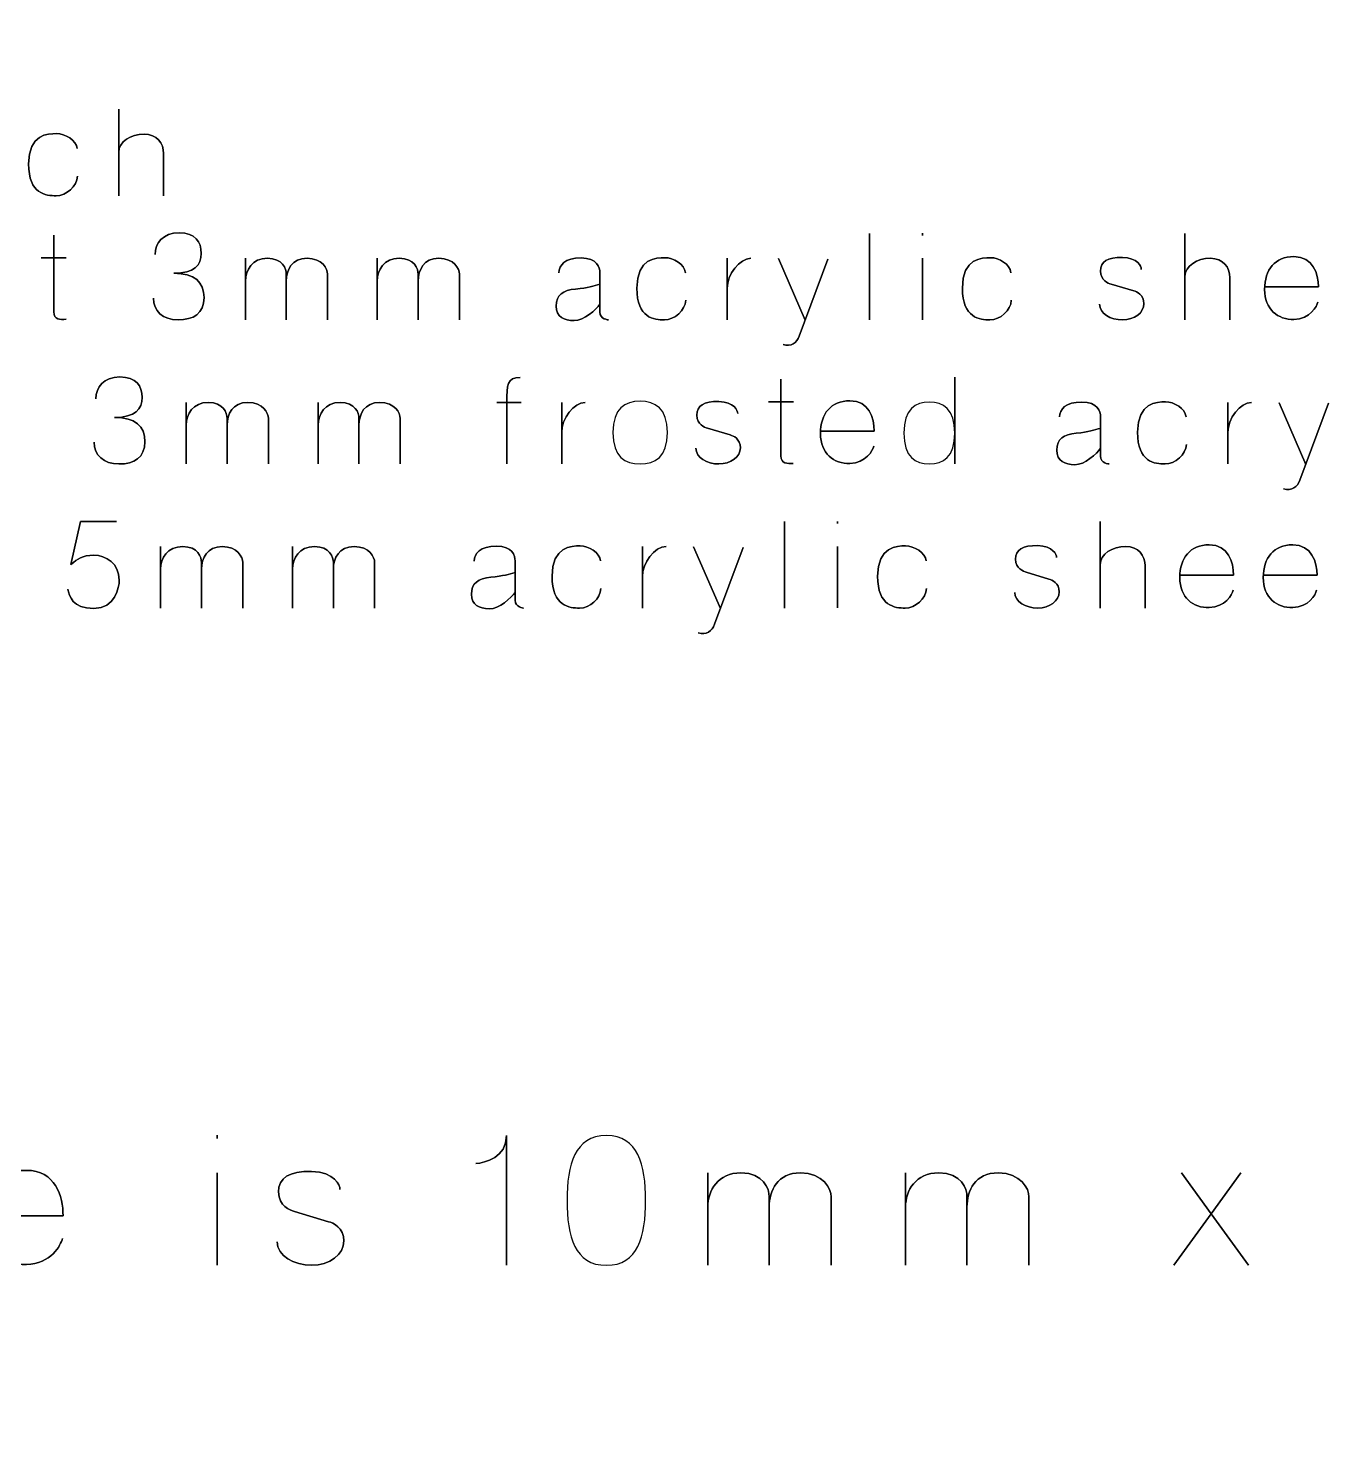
# Model space of a CAD drawing. Extents: x -439 to 785, y -667 to -15.
# Drawn here: x 695.12 to 741.27, y -522.86 to -472.86 of the extents above; entities that cross this region are included whole.
import ezdxf

# ---------------------------------------------------------------- set-up
doc = ezdxf.new("R2010")
doc.units = 0
doc.header["$MEASUREMENT"] = 0
doc.layers.add('LAYER_1', color=7, linetype='CONTINUOUS')

# ---------------------------------------------------------------- blocks, each defined once
blk = doc.blocks.new('BLOCK_2')
at = {"layer": 'LAYER_1', "color": 250}
blk.add_open_spline([(785, -570), (785, -578.284), (778.285, -585), (770.001, -585), (770.001, -585), (30.001, -585), (30.001, -585), (21.716, -585), (15.001, -578.284), (15.001, -570), (15.001, -570), (15.001, -30), (15.001, -30), (15.001, -21.716), (21.716, -15), (30.001, -15), (30.001, -15), (770.001, -15), (770.001, -15), (778.285, -15), (785, -21.716), (785, -30), (785, -30), (785, -570), (785, -570)], degree=3, knots=[0, 0, 0, 0, 1, 1, 1, 2, 2, 2, 3, 3, 3, 4, 4, 4, 5, 5, 5, 6, 6, 6, 7, 7, 7, 8, 8, 8, 8], dxfattribs=at)
blk = doc.blocks.new('BLOCK_5')
at = {"layer": 'LAYER_1', "color": 30}
for points, knots in [([(701.777, -511.995), (701.777, -511.995), (701.777, -511.881), (701.777, -511.881), (701.777, -511.881), (701.777, -511.995), (701.777, -511.995)], [0, 0, 0, 0, 1, 1, 1, 2, 2, 2, 2]), ([(711.975, -516.467), (711.975, -516.467), (711.975, -511.887), (711.975, -511.887), (711.975, -512.668), (711.22, -512.852), (710.895, -512.878), (711.22, -512.852), (711.975, -512.668), (711.975, -511.887), (711.975, -511.887), (711.975, -516.467), (711.975, -516.467)], [0, 0, 0, 0, 1, 1, 1, 2, 2, 2, 3, 3, 3, 4, 4, 4, 4]), ([(714.109, -514.18), (714.109, -512.922), (714.376, -511.893), (715.494, -511.893), (716.612, -511.893), (716.878, -512.922), (716.878, -514.18), (716.878, -515.444), (716.612, -516.467), (715.494, -516.467), (714.376, -516.467), (714.109, -515.444), (714.109, -514.18)], [0, 0, 0, 0, 1, 1, 1, 2, 2, 2, 3, 3, 3, 4, 4, 4, 4]), ([(714.109, -514.18), (714.109, -512.922), (714.376, -511.893), (715.494, -511.893), (716.612, -511.893), (716.878, -512.922), (716.878, -514.18), (716.878, -515.444), (716.612, -516.467), (715.494, -516.467), (714.376, -516.467), (714.109, -515.444), (714.109, -514.18)], [0, 0, 0, 0, 1, 1, 1, 2, 2, 2, 3, 3, 3, 4, 4, 4, 4]), ([(693.503, -514.726), (693.503, -514.726), (696.342, -514.726), (696.342, -514.726), (696.342, -514.021), (696.063, -513.119), (695.053, -513.119), (694.049, -513.119), (693.497, -513.805), (693.497, -514.853), (693.497, -515.908), (694.208, -516.467), (695.053, -516.441), (695.904, -516.416), (696.272, -515.755), (696.317, -515.52), (696.272, -515.755), (695.904, -516.416), (695.053, -516.441), (694.208, -516.467), (693.497, -515.908), (693.497, -514.853), (693.497, -513.805), (694.049, -513.119), (695.053, -513.119), (696.063, -513.119), (696.342, -514.021), (696.342, -514.726), (696.342, -514.726), (693.503, -514.726), (693.503, -514.726)], [0, 0, 0, 0, 1, 1, 1, 2, 2, 2, 3, 3, 3, 4, 4, 4, 5, 5, 5, 6, 6, 6, 7, 7, 7, 8, 8, 8, 9, 9, 9, 10, 10, 10, 10]), ([(701.777, -516.46), (701.777, -516.46), (701.777, -513.202), (701.777, -513.202), (701.777, -513.202), (701.777, -516.473), (701.777, -516.46)], [0, 0, 0, 0, 1, 1, 1, 2, 2, 2, 2]), ([(705.105, -513.157), (704.305, -513.138), (703.936, -513.392), (703.936, -513.881), (703.936, -514.377), (704.349, -514.529), (704.501, -514.574), (704.501, -514.574), (705.702, -514.929), (705.702, -514.929), (705.861, -514.968), (706.242, -515.139), (706.242, -515.609), (706.242, -516.079), (705.74, -516.467), (705.105, -516.467), (704.47, -516.467), (703.892, -516.13), (703.892, -515.635), (703.892, -516.13), (704.47, -516.467), (705.105, -516.467), (705.74, -516.467), (706.242, -516.079), (706.242, -515.609), (706.242, -515.139), (705.861, -514.968), (705.702, -514.929), (705.702, -514.929), (704.501, -514.574), (704.501, -514.574), (704.349, -514.529), (703.936, -514.377), (703.936, -513.881), (703.936, -513.392), (704.305, -513.138), (705.105, -513.157), (705.905, -513.189), (706.115, -513.634), (706.102, -513.793), (706.115, -513.634), (705.905, -513.189), (705.105, -513.157)], [0, 0, 0, 0, 1, 1, 1, 2, 2, 2, 3, 3, 3, 4, 4, 4, 5, 5, 5, 6, 6, 6, 7, 7, 7, 8, 8, 8, 9, 9, 9, 10, 10, 10, 11, 11, 11, 12, 12, 12, 13, 13, 13, 14, 14, 14, 14]), ([(721.234, -516.467), (721.234, -516.467), (721.234, -514.345), (721.234, -514.053), (721.234, -513.761), (721.044, -513.214), (720.237, -513.208), (719.43, -513.202), (719.068, -513.83), (719.068, -514.415), (719.068, -513.83), (719.43, -513.202), (720.237, -513.208), (721.044, -513.214), (721.234, -513.761), (721.234, -514.053), (721.234, -514.345), (721.234, -516.467), (721.234, -516.467)], [0, 0, 0, 0, 1, 1, 1, 2, 2, 2, 3, 3, 3, 4, 4, 4, 5, 5, 5, 6, 6, 6, 6]), ([(719.068, -516.467), (719.068, -516.467), (719.068, -513.208), (719.068, -513.208), (719.068, -513.208), (719.068, -516.467), (719.068, -516.467)], [0, 0, 0, 0, 1, 1, 1, 2, 2, 2, 2]), ([(723.419, -516.467), (723.419, -516.467), (723.419, -514.345), (723.419, -514.053), (723.419, -513.761), (723.14, -513.214), (722.333, -513.208), (721.526, -513.202), (721.234, -513.83), (721.234, -514.415), (721.234, -513.83), (721.526, -513.202), (722.333, -513.208), (723.14, -513.214), (723.419, -513.761), (723.419, -514.053), (723.419, -514.345), (723.419, -516.467), (723.419, -516.467)], [0, 0, 0, 0, 1, 1, 1, 2, 2, 2, 3, 3, 3, 4, 4, 4, 5, 5, 5, 6, 6, 6, 6]), ([(728.206, -516.467), (728.206, -516.467), (728.206, -514.345), (728.206, -514.053), (728.206, -513.761), (728.016, -513.214), (727.209, -513.208), (726.402, -513.202), (726.04, -513.83), (726.04, -514.415), (726.04, -513.83), (726.402, -513.202), (727.209, -513.208), (728.016, -513.214), (728.206, -513.761), (728.206, -514.053), (728.206, -514.345), (728.206, -516.467), (728.206, -516.467)], [0, 0, 0, 0, 1, 1, 1, 2, 2, 2, 3, 3, 3, 4, 4, 4, 5, 5, 5, 6, 6, 6, 6]), ([(726.04, -516.467), (726.04, -516.467), (726.04, -513.208), (726.04, -513.208), (726.04, -513.208), (726.04, -516.467), (726.04, -516.467)], [0, 0, 0, 0, 1, 1, 1, 2, 2, 2, 2]), ([(730.391, -516.467), (730.391, -516.467), (730.391, -514.345), (730.391, -514.053), (730.391, -513.761), (730.112, -513.214), (729.305, -513.208), (728.499, -513.202), (728.206, -513.83), (728.206, -514.415), (728.206, -513.83), (728.499, -513.202), (729.305, -513.208), (730.112, -513.214), (730.391, -513.761), (730.391, -514.053), (730.391, -514.345), (730.391, -516.467), (730.391, -516.467)], [0, 0, 0, 0, 1, 1, 1, 2, 2, 2, 3, 3, 3, 4, 4, 4, 5, 5, 5, 6, 6, 6, 6]), ([(735.501, -516.467), (735.501, -516.467), (736.81, -514.65), (736.81, -514.65), (736.81, -514.65), (735.768, -513.208), (735.768, -513.208), (735.768, -513.208), (736.81, -514.65), (736.81, -514.65), (736.81, -514.65), (737.858, -513.208), (737.858, -513.208), (737.858, -513.208), (736.81, -514.65), (736.81, -514.65), (736.81, -514.65), (738.125, -516.467), (738.125, -516.467), (738.125, -516.467), (736.81, -514.65), (736.81, -514.65), (736.81, -514.65), (735.501, -516.467), (735.501, -516.467)], [0, 0, 0, 0, 1, 1, 1, 2, 2, 2, 3, 3, 3, 4, 4, 4, 5, 5, 5, 6, 6, 6, 7, 7, 7, 8, 8, 8, 8])]:
    blk.add_open_spline(points, degree=3, knots=knots, dxfattribs=at)
blk = doc.blocks.new('BLOCK_6')
at = {"layer": 'LAYER_1', "color": 30}
for points, knots in [([(698.302, -478.766), (698.302, -478.766), (698.302, -475.715), (698.302, -475.715), (698.302, -475.715), (698.302, -478.766), (698.302, -478.766)], [0, 0, 0, 0, 1, 1, 1, 2, 2, 2, 2]), ([(696.849, -478.076), (696.837, -478.431), (696.456, -478.766), (696.096, -478.766), (695.741, -478.766), (695.127, -478.706), (695.127, -477.645), (695.127, -476.587), (695.813, -476.574), (696.113, -476.574), (696.414, -476.574), (696.811, -476.807), (696.837, -477.103), (696.811, -476.807), (696.414, -476.574), (696.113, -476.574), (695.813, -476.574), (695.127, -476.587), (695.127, -477.645), (695.127, -478.706), (695.741, -478.766), (696.096, -478.766), (696.456, -478.766), (696.837, -478.431), (696.849, -478.076)], [0, 0, 0, 0, 1, 1, 1, 2, 2, 2, 3, 3, 3, 4, 4, 4, 5, 5, 5, 6, 6, 6, 7, 7, 7, 8, 8, 8, 8]), ([(699.885, -478.766), (699.885, -478.766), (699.885, -477.666), (699.885, -477.281), (699.885, -476.896), (699.652, -476.604), (699.199, -476.595), (698.738, -476.587), (698.302, -476.866), (698.302, -477.234), (698.302, -476.866), (698.738, -476.587), (699.199, -476.595), (699.652, -476.604), (699.885, -476.896), (699.885, -477.281), (699.885, -477.666), (699.885, -478.766), (699.885, -478.766)], [0, 0, 0, 0, 1, 1, 1, 2, 2, 2, 3, 3, 3, 4, 4, 4, 5, 5, 5, 6, 6, 6, 6])]:
    blk.add_open_spline(points, degree=3, knots=knots, dxfattribs=at)
at = {"layer": 'LAYER_1', "color": 213}
for points, knots in [([(696.447, -483.119), (696.24, -483.132), (696.016, -483.14), (696.016, -482.857), (696.016, -482.569), (696.016, -480.149), (696.016, -480.149), (696.016, -480.149), (696.016, -482.569), (696.016, -482.857), (696.016, -483.14), (696.24, -483.132), (696.447, -483.119)], [0, 0, 0, 0, 1, 1, 1, 2, 2, 2, 3, 3, 3, 4, 4, 4, 4]), ([(699.526, -482.374), (699.526, -482.827), (699.856, -483.14), (700.398, -483.14), (700.939, -483.14), (701.311, -482.916), (701.311, -482.357), (701.311, -481.799), (700.981, -481.499), (700.245, -481.499), (700.977, -481.503), (701.214, -481.202), (701.214, -480.796), (701.214, -480.39), (701.007, -480.073), (700.431, -480.073), (699.86, -480.073), (699.585, -480.432), (699.585, -480.839), (699.585, -480.432), (699.86, -480.073), (700.431, -480.073), (701.007, -480.073), (701.214, -480.39), (701.214, -480.796), (701.214, -481.202), (700.977, -481.503), (700.245, -481.499), (700.981, -481.499), (701.311, -481.799), (701.311, -482.357), (701.311, -482.916), (700.939, -483.14), (700.398, -483.14), (699.856, -483.14), (699.526, -482.827), (699.526, -482.374)], [0, 0, 0, 0, 1, 1, 1, 2, 2, 2, 3, 3, 3, 4, 4, 4, 5, 5, 5, 6, 6, 6, 7, 7, 7, 8, 8, 8, 9, 9, 9, 10, 10, 10, 11, 11, 11, 12, 12, 12, 12]), ([(724.765, -483.14), (724.765, -483.14), (724.765, -480.09), (724.765, -480.09), (724.765, -480.09), (724.765, -483.14), (724.765, -483.14)], [0, 0, 0, 0, 1, 1, 1, 2, 2, 2, 2]), ([(726.635, -480.162), (726.635, -480.162), (726.635, -480.085), (726.635, -480.085), (726.635, -480.085), (726.635, -480.162), (726.635, -480.162)], [0, 0, 0, 0, 1, 1, 1, 2, 2, 2, 2]), ([(735.89, -483.14), (735.89, -483.14), (735.89, -480.09), (735.89, -480.09), (735.89, -480.09), (735.89, -483.14), (735.89, -483.14)], [0, 0, 0, 0, 1, 1, 1, 2, 2, 2, 2]), ([(733.688, -480.936), (733.155, -480.923), (732.91, -481.092), (732.91, -481.418), (732.91, -481.748), (733.185, -481.85), (733.286, -481.879), (733.286, -481.879), (734.086, -482.116), (734.086, -482.116), (734.191, -482.142), (734.445, -482.256), (734.445, -482.569), (734.445, -482.882), (734.111, -483.14), (733.688, -483.14), (733.265, -483.14), (732.88, -482.916), (732.88, -482.586), (732.88, -482.916), (733.265, -483.14), (733.688, -483.14), (734.111, -483.14), (734.445, -482.882), (734.445, -482.569), (734.445, -482.256), (734.191, -482.142), (734.086, -482.116), (734.086, -482.116), (733.286, -481.879), (733.286, -481.879), (733.185, -481.85), (732.91, -481.748), (732.91, -481.418), (732.91, -481.092), (733.155, -480.923), (733.688, -480.936), (734.221, -480.957), (734.361, -481.253), (734.352, -481.359), (734.361, -481.253), (734.221, -480.957), (733.688, -480.936)], [0, 0, 0, 0, 1, 1, 1, 2, 2, 2, 3, 3, 3, 4, 4, 4, 5, 5, 5, 6, 6, 6, 7, 7, 7, 8, 8, 8, 9, 9, 9, 10, 10, 10, 11, 11, 11, 12, 12, 12, 13, 13, 13, 14, 14, 14, 14]), ([(738.701, -481.981), (738.701, -481.981), (740.592, -481.981), (740.592, -481.981), (740.592, -481.511), (740.406, -480.911), (739.733, -480.911), (739.065, -480.911), (738.697, -481.367), (738.697, -482.065), (738.697, -482.768), (739.17, -483.14), (739.733, -483.123), (740.3, -483.106), (740.545, -482.666), (740.575, -482.51), (740.545, -482.666), (740.3, -483.106), (739.733, -483.123), (739.17, -483.14), (738.697, -482.768), (738.697, -482.065), (738.697, -481.367), (739.065, -480.911), (739.733, -480.911), (740.406, -480.911), (740.592, -481.511), (740.592, -481.981), (740.592, -481.981), (738.701, -481.981), (738.701, -481.981)], [0, 0, 0, 0, 1, 1, 1, 2, 2, 2, 3, 3, 3, 4, 4, 4, 5, 5, 5, 6, 6, 6, 7, 7, 7, 8, 8, 8, 9, 9, 9, 10, 10, 10, 10]), ([(695.572, -480.948), (695.572, -480.948), (696.456, -480.948), (696.456, -480.948), (696.456, -480.948), (695.572, -480.948), (695.572, -480.948)], [0, 0, 0, 0, 1, 1, 1, 2, 2, 2, 2]), ([(704.211, -483.14), (704.211, -483.14), (704.211, -481.727), (704.211, -481.532), (704.211, -481.338), (704.084, -480.974), (703.547, -480.97), (703.01, -480.966), (702.768, -481.385), (702.768, -481.774), (702.768, -481.385), (703.01, -480.966), (703.547, -480.97), (704.084, -480.974), (704.211, -481.338), (704.211, -481.532), (704.211, -481.727), (704.211, -483.14), (704.211, -483.14)], [0, 0, 0, 0, 1, 1, 1, 2, 2, 2, 3, 3, 3, 4, 4, 4, 5, 5, 5, 6, 6, 6, 6]), ([(702.768, -483.14), (702.768, -483.14), (702.768, -480.97), (702.768, -480.97), (702.768, -480.97), (702.768, -483.14), (702.768, -483.14)], [0, 0, 0, 0, 1, 1, 1, 2, 2, 2, 2]), ([(705.666, -483.14), (705.666, -483.14), (705.666, -481.727), (705.666, -481.532), (705.666, -481.338), (705.48, -480.974), (704.943, -480.97), (704.406, -480.966), (704.211, -481.385), (704.211, -481.774), (704.211, -481.385), (704.406, -480.966), (704.943, -480.97), (705.48, -480.974), (705.666, -481.338), (705.666, -481.532), (705.666, -481.727), (705.666, -483.14), (705.666, -483.14)], [0, 0, 0, 0, 1, 1, 1, 2, 2, 2, 3, 3, 3, 4, 4, 4, 5, 5, 5, 6, 6, 6, 6]), ([(708.859, -483.14), (708.859, -483.14), (708.859, -481.727), (708.859, -481.532), (708.859, -481.338), (708.732, -480.974), (708.195, -480.97), (707.658, -480.966), (707.417, -481.385), (707.417, -481.774), (707.417, -481.385), (707.658, -480.966), (708.195, -480.97), (708.732, -480.974), (708.859, -481.338), (708.859, -481.532), (708.859, -481.727), (708.859, -483.14), (708.859, -483.14)], [0, 0, 0, 0, 1, 1, 1, 2, 2, 2, 3, 3, 3, 4, 4, 4, 5, 5, 5, 6, 6, 6, 6]), ([(707.417, -483.14), (707.417, -483.14), (707.417, -480.97), (707.417, -480.97), (707.417, -480.97), (707.417, -483.14), (707.417, -483.14)], [0, 0, 0, 0, 1, 1, 1, 2, 2, 2, 2]), ([(710.315, -483.14), (710.315, -483.14), (710.315, -481.727), (710.315, -481.532), (710.315, -481.338), (710.129, -480.974), (709.591, -480.97), (709.054, -480.966), (708.859, -481.385), (708.859, -481.774), (708.859, -481.385), (709.054, -480.966), (709.591, -480.97), (710.129, -480.974), (710.315, -481.338), (710.315, -481.532), (710.315, -481.727), (710.315, -483.14), (710.315, -483.14)], [0, 0, 0, 0, 1, 1, 1, 2, 2, 2, 3, 3, 3, 4, 4, 4, 5, 5, 5, 6, 6, 6, 6]), ([(715.565, -483.14), (715.565, -483.14), (715.265, -483.119), (715.265, -482.865), (715.265, -482.865), (715.265, -481.473), (715.265, -481.473), (715.265, -481.296), (715.176, -480.957), (714.604, -480.957), (714.033, -480.957), (713.822, -481.215), (713.822, -481.482), (713.822, -481.215), (714.033, -480.957), (714.604, -480.957), (715.176, -480.957), (715.265, -481.296), (715.265, -481.473), (715.265, -481.473), (715.265, -482.865), (715.265, -482.865), (715.265, -483.119), (715.565, -483.14), (715.565, -483.14)], [0, 0, 0, 0, 1, 1, 1, 2, 2, 2, 3, 3, 3, 4, 4, 4, 5, 5, 5, 6, 6, 6, 7, 7, 7, 8, 8, 8, 8]), ([(718.291, -482.45), (718.278, -482.806), (717.897, -483.14), (717.538, -483.14), (717.182, -483.14), (716.569, -483.081), (716.569, -482.019), (716.569, -480.961), (717.254, -480.948), (717.555, -480.948), (717.855, -480.948), (718.253, -481.181), (718.278, -481.478), (718.253, -481.181), (717.855, -480.948), (717.555, -480.948), (717.254, -480.948), (716.569, -480.961), (716.569, -482.019), (716.569, -483.081), (717.182, -483.14), (717.538, -483.14), (717.897, -483.14), (718.278, -482.806), (718.291, -482.45)], [0, 0, 0, 0, 1, 1, 1, 2, 2, 2, 3, 3, 3, 4, 4, 4, 5, 5, 5, 6, 6, 6, 7, 7, 7, 8, 8, 8, 8]), ([(720.586, -480.97), (720.192, -480.966), (719.744, -481.545), (719.756, -482.032), (719.744, -481.545), (720.192, -480.966), (720.586, -480.97)], [0, 0, 0, 0, 1, 1, 1, 2, 2, 2, 2]), ([(719.756, -480.97), (719.756, -480.97), (719.756, -483.14), (719.756, -483.14), (719.756, -483.14), (719.756, -480.97), (719.756, -480.97)], [0, 0, 0, 0, 1, 1, 1, 2, 2, 2, 2]), ([(721.56, -480.982), (721.56, -480.982), (722.503, -483.153), (722.503, -483.153), (722.503, -483.153), (721.56, -480.982), (721.56, -480.982)], [0, 0, 0, 0, 1, 1, 1, 2, 2, 2, 2]), ([(721.721, -484.012), (722.005, -484.101), (722.207, -483.948), (722.296, -483.711), (722.296, -483.711), (723.303, -480.999), (723.303, -480.999), (723.303, -480.999), (722.296, -483.711), (722.296, -483.711), (722.207, -483.948), (722.005, -484.101), (721.721, -484.012)], [0, 0, 0, 0, 1, 1, 1, 2, 2, 2, 3, 3, 3, 4, 4, 4, 4]), ([(726.635, -483.136), (726.635, -483.136), (726.635, -480.966), (726.635, -480.966), (726.635, -480.966), (726.635, -483.144), (726.635, -483.136)], [0, 0, 0, 0, 1, 1, 1, 2, 2, 2, 2]), ([(729.015, -483.14), (728.659, -483.14), (728.045, -483.081), (728.045, -482.019), (728.045, -480.961), (728.731, -480.948), (729.031, -480.948), (729.332, -480.948), (729.729, -481.181), (729.755, -481.478), (729.729, -481.181), (729.332, -480.948), (729.031, -480.948), (728.731, -480.948), (728.045, -480.961), (728.045, -482.019), (728.045, -483.081), (728.659, -483.14), (729.015, -483.14), (729.374, -483.14), (729.755, -482.806), (729.768, -482.45), (729.755, -482.806), (729.374, -483.14), (729.015, -483.14)], [0, 0, 0, 0, 1, 1, 1, 2, 2, 2, 3, 3, 3, 4, 4, 4, 5, 5, 5, 6, 6, 6, 7, 7, 7, 8, 8, 8, 8]), ([(737.472, -483.14), (737.472, -483.14), (737.472, -482.04), (737.472, -481.655), (737.472, -481.27), (737.239, -480.978), (736.787, -480.97), (736.325, -480.961), (735.89, -481.241), (735.89, -481.609), (735.89, -481.241), (736.325, -480.961), (736.787, -480.97), (737.239, -480.978), (737.472, -481.27), (737.472, -481.655), (737.472, -482.04), (737.472, -483.14), (737.472, -483.14)], [0, 0, 0, 0, 1, 1, 1, 2, 2, 2, 3, 3, 3, 4, 4, 4, 5, 5, 5, 6, 6, 6, 6]), ([(715.265, -482.586), (715.137, -482.768), (714.702, -483.178), (714.355, -483.166), (714.004, -483.153), (713.724, -483.043), (713.724, -482.654), (713.724, -482.26), (713.961, -482.095), (714.409, -482.053), (714.854, -482.011), (715.053, -481.943), (715.265, -481.883), (715.053, -481.943), (714.854, -482.011), (714.409, -482.053), (713.961, -482.095), (713.724, -482.26), (713.724, -482.654), (713.724, -483.043), (714.004, -483.153), (714.355, -483.166), (714.702, -483.178), (715.137, -482.768), (715.265, -482.586)], [0, 0, 0, 0, 1, 1, 1, 2, 2, 2, 3, 3, 3, 4, 4, 4, 5, 5, 5, 6, 6, 6, 7, 7, 7, 8, 8, 8, 8])]:
    blk.add_open_spline(points, degree=3, knots=knots, dxfattribs=at)
at = {"layer": 'LAYER_1', "color": 83}
for points, knots in [([(698.311, -488.22), (698.852, -488.22), (699.224, -487.996), (699.224, -487.438), (699.224, -486.879), (698.894, -486.579), (698.158, -486.579), (698.89, -486.583), (699.127, -486.282), (699.127, -485.876), (699.127, -485.47), (698.92, -485.153), (698.344, -485.153), (697.773, -485.153), (697.498, -485.512), (697.498, -485.919), (697.498, -485.512), (697.773, -485.153), (698.344, -485.153), (698.92, -485.153), (699.127, -485.47), (699.127, -485.876), (699.127, -486.282), (698.89, -486.583), (698.158, -486.579), (698.894, -486.579), (699.224, -486.879), (699.224, -487.438), (699.224, -487.996), (698.852, -488.22), (698.311, -488.22), (697.769, -488.22), (697.439, -487.907), (697.439, -487.454), (697.439, -487.907), (697.769, -488.22), (698.311, -488.22)], [0, 0, 0, 0, 1, 1, 1, 2, 2, 2, 3, 3, 3, 4, 4, 4, 5, 5, 5, 6, 6, 6, 7, 7, 7, 8, 8, 8, 9, 9, 9, 10, 10, 10, 11, 11, 11, 12, 12, 12, 12]), ([(711.984, -488.22), (711.984, -488.22), (711.984, -486.05), (711.984, -486.05), (711.984, -485.432), (711.984, -485.17), (712.454, -485.17), (711.984, -485.17), (711.984, -485.432), (711.984, -486.05), (711.984, -486.05), (711.984, -488.22), (711.984, -488.22)], [0, 0, 0, 0, 1, 1, 1, 2, 2, 2, 3, 3, 3, 4, 4, 4, 4]), ([(722.08, -488.199), (721.873, -488.212), (721.649, -488.22), (721.649, -487.937), (721.649, -487.649), (721.649, -485.229), (721.649, -485.229), (721.649, -485.229), (721.649, -487.649), (721.649, -487.937), (721.649, -488.22), (721.873, -488.212), (722.08, -488.199)], [0, 0, 0, 0, 1, 1, 1, 2, 2, 2, 3, 3, 3, 4, 4, 4, 4]), ([(727.778, -485.161), (727.778, -485.161), (727.778, -488.22), (727.778, -488.22), (727.778, -488.22), (727.778, -485.161), (727.778, -485.161)], [0, 0, 0, 0, 1, 1, 1, 2, 2, 2, 2]), ([(702.124, -488.22), (702.124, -488.22), (702.124, -486.807), (702.124, -486.613), (702.124, -486.418), (701.997, -486.054), (701.46, -486.05), (700.923, -486.046), (700.681, -486.465), (700.681, -486.854), (700.681, -486.465), (700.923, -486.046), (701.46, -486.05), (701.997, -486.054), (702.124, -486.418), (702.124, -486.613), (702.124, -486.807), (702.124, -488.22), (702.124, -488.22)], [0, 0, 0, 0, 1, 1, 1, 2, 2, 2, 3, 3, 3, 4, 4, 4, 5, 5, 5, 6, 6, 6, 6]), ([(700.681, -488.22), (700.681, -488.22), (700.681, -486.05), (700.681, -486.05), (700.681, -486.05), (700.681, -488.22), (700.681, -488.22)], [0, 0, 0, 0, 1, 1, 1, 2, 2, 2, 2]), ([(703.579, -488.22), (703.579, -488.22), (703.579, -486.807), (703.579, -486.613), (703.579, -486.418), (703.393, -486.054), (702.856, -486.05), (702.319, -486.046), (702.124, -486.465), (702.124, -486.854), (702.124, -486.465), (702.319, -486.046), (702.856, -486.05), (703.393, -486.054), (703.579, -486.418), (703.579, -486.613), (703.579, -486.807), (703.579, -488.22), (703.579, -488.22)], [0, 0, 0, 0, 1, 1, 1, 2, 2, 2, 3, 3, 3, 4, 4, 4, 5, 5, 5, 6, 6, 6, 6]), ([(706.772, -488.22), (706.772, -488.22), (706.772, -486.807), (706.772, -486.613), (706.772, -486.418), (706.645, -486.054), (706.108, -486.05), (705.571, -486.046), (705.33, -486.465), (705.33, -486.854), (705.33, -486.465), (705.571, -486.046), (706.108, -486.05), (706.645, -486.054), (706.772, -486.418), (706.772, -486.613), (706.772, -486.807), (706.772, -488.22), (706.772, -488.22)], [0, 0, 0, 0, 1, 1, 1, 2, 2, 2, 3, 3, 3, 4, 4, 4, 5, 5, 5, 6, 6, 6, 6]), ([(705.33, -488.22), (705.33, -488.22), (705.33, -486.05), (705.33, -486.05), (705.33, -486.05), (705.33, -488.22), (705.33, -488.22)], [0, 0, 0, 0, 1, 1, 1, 2, 2, 2, 2]), ([(708.228, -488.22), (708.228, -488.22), (708.228, -486.807), (708.228, -486.613), (708.228, -486.418), (708.042, -486.054), (707.504, -486.05), (706.967, -486.046), (706.772, -486.465), (706.772, -486.854), (706.772, -486.465), (706.967, -486.046), (707.504, -486.05), (708.042, -486.054), (708.228, -486.418), (708.228, -486.613), (708.228, -486.807), (708.228, -488.22), (708.228, -488.22)], [0, 0, 0, 0, 1, 1, 1, 2, 2, 2, 3, 3, 3, 4, 4, 4, 5, 5, 5, 6, 6, 6, 6]), ([(711.638, -486.05), (711.638, -486.05), (712.496, -486.05), (712.496, -486.05), (712.496, -486.05), (711.638, -486.05), (711.638, -486.05)], [0, 0, 0, 0, 1, 1, 1, 2, 2, 2, 2]), ([(714.748, -486.05), (714.354, -486.046), (713.906, -486.625), (713.919, -487.112), (713.906, -486.625), (714.354, -486.046), (714.748, -486.05)], [0, 0, 0, 0, 1, 1, 1, 2, 2, 2, 2]), ([(713.919, -486.05), (713.919, -486.05), (713.919, -488.22), (713.919, -488.22), (713.919, -488.22), (713.919, -486.05), (713.919, -486.05)], [0, 0, 0, 0, 1, 1, 1, 2, 2, 2, 2]), ([(715.722, -487.112), (715.722, -486.257), (716.158, -486.008), (716.683, -486.008), (717.212, -486.008), (717.643, -486.257), (717.643, -487.112), (717.643, -487.971), (717.212, -488.22), (716.683, -488.22), (716.158, -488.22), (715.722, -487.971), (715.722, -487.112)], [0, 0, 0, 0, 1, 1, 1, 2, 2, 2, 3, 3, 3, 4, 4, 4, 4]), ([(715.722, -487.112), (715.722, -486.257), (716.158, -486.008), (716.683, -486.008), (717.212, -486.008), (717.643, -486.257), (717.643, -487.112), (717.643, -487.971), (717.212, -488.22), (716.683, -488.22), (716.158, -488.22), (715.722, -487.971), (715.722, -487.112)], [0, 0, 0, 0, 1, 1, 1, 2, 2, 2, 3, 3, 3, 4, 4, 4, 4]), ([(719.46, -486.016), (718.927, -486.003), (718.681, -486.173), (718.681, -486.498), (718.681, -486.829), (718.956, -486.93), (719.058, -486.959), (719.058, -486.959), (719.858, -487.196), (719.858, -487.196), (719.963, -487.222), (720.217, -487.336), (720.217, -487.649), (720.217, -487.962), (719.883, -488.22), (719.46, -488.22), (719.037, -488.22), (718.652, -487.996), (718.652, -487.666), (718.652, -487.996), (719.037, -488.22), (719.46, -488.22), (719.883, -488.22), (720.217, -487.962), (720.217, -487.649), (720.217, -487.336), (719.963, -487.222), (719.858, -487.196), (719.858, -487.196), (719.058, -486.959), (719.058, -486.959), (718.956, -486.93), (718.681, -486.829), (718.681, -486.498), (718.681, -486.173), (718.927, -486.003), (719.46, -486.016), (719.993, -486.037), (720.132, -486.333), (720.124, -486.439), (720.132, -486.333), (719.993, -486.037), (719.46, -486.016)], [0, 0, 0, 0, 1, 1, 1, 2, 2, 2, 3, 3, 3, 4, 4, 4, 5, 5, 5, 6, 6, 6, 7, 7, 7, 8, 8, 8, 9, 9, 9, 10, 10, 10, 11, 11, 11, 12, 12, 12, 13, 13, 13, 14, 14, 14, 14]), ([(721.205, -486.029), (721.205, -486.029), (722.089, -486.029), (722.089, -486.029), (722.089, -486.029), (721.205, -486.029), (721.205, -486.029)], [0, 0, 0, 0, 1, 1, 1, 2, 2, 2, 2]), ([(724.937, -487.061), (724.937, -486.591), (724.751, -485.991), (724.078, -485.991), (723.41, -485.991), (723.041, -486.447), (723.041, -487.145), (723.041, -487.848), (723.516, -488.22), (724.078, -488.203), (724.645, -488.187), (724.891, -487.746), (724.92, -487.59), (724.891, -487.746), (724.645, -488.187), (724.078, -488.203), (723.516, -488.22), (723.041, -487.848), (723.041, -487.145), (723.041, -486.447), (723.41, -485.991), (724.078, -485.991), (724.751, -485.991), (724.937, -486.591), (724.937, -487.061), (724.937, -487.061), (723.046, -487.061), (723.046, -487.061), (723.046, -487.061), (724.937, -487.061), (724.937, -487.061)], [0, 0, 0, 0, 1, 1, 1, 2, 2, 2, 3, 3, 3, 4, 4, 4, 5, 5, 5, 6, 6, 6, 7, 7, 7, 8, 8, 8, 9, 9, 9, 10, 10, 10, 10]), ([(726.877, -486.037), (727.367, -486.037), (727.774, -486.282), (727.774, -487.129), (727.774, -487.975), (727.367, -488.22), (726.877, -488.22), (726.386, -488.22), (725.984, -487.975), (725.984, -487.129), (725.984, -486.282), (726.386, -486.037), (726.877, -486.037)], [0, 0, 0, 0, 1, 1, 1, 2, 2, 2, 3, 3, 3, 4, 4, 4, 4]), ([(726.877, -486.037), (727.367, -486.037), (727.774, -486.282), (727.774, -487.129), (727.774, -487.975), (727.367, -488.22), (726.877, -488.22), (726.386, -488.22), (725.984, -487.975), (725.984, -487.129), (725.984, -486.282), (726.386, -486.037), (726.877, -486.037)], [0, 0, 0, 0, 1, 1, 1, 2, 2, 2, 3, 3, 3, 4, 4, 4, 4]), ([(733.213, -488.22), (733.213, -488.22), (732.913, -488.199), (732.913, -487.945), (732.913, -487.945), (732.913, -486.553), (732.913, -486.553), (732.913, -486.376), (732.824, -486.037), (732.253, -486.037), (731.682, -486.037), (731.47, -486.295), (731.47, -486.562), (731.47, -486.295), (731.682, -486.037), (732.253, -486.037), (732.824, -486.037), (732.913, -486.376), (732.913, -486.553), (732.913, -486.553), (732.913, -487.945), (732.913, -487.945), (732.913, -488.199), (733.213, -488.22), (733.213, -488.22)], [0, 0, 0, 0, 1, 1, 1, 2, 2, 2, 3, 3, 3, 4, 4, 4, 5, 5, 5, 6, 6, 6, 7, 7, 7, 8, 8, 8, 8]), ([(735.187, -488.22), (734.831, -488.22), (734.218, -488.161), (734.218, -487.099), (734.218, -486.041), (734.903, -486.029), (735.203, -486.029), (735.504, -486.029), (735.902, -486.261), (735.927, -486.558), (735.902, -486.261), (735.504, -486.029), (735.203, -486.029), (734.903, -486.029), (734.218, -486.041), (734.218, -487.099), (734.218, -488.161), (734.831, -488.22), (735.187, -488.22), (735.546, -488.22), (735.927, -487.886), (735.94, -487.531), (735.927, -487.886), (735.546, -488.22), (735.187, -488.22)], [0, 0, 0, 0, 1, 1, 1, 2, 2, 2, 3, 3, 3, 4, 4, 4, 5, 5, 5, 6, 6, 6, 7, 7, 7, 8, 8, 8, 8]), ([(738.234, -486.05), (737.841, -486.046), (737.392, -486.625), (737.405, -487.112), (737.392, -486.625), (737.841, -486.046), (738.234, -486.05)], [0, 0, 0, 0, 1, 1, 1, 2, 2, 2, 2]), ([(737.405, -486.05), (737.405, -486.05), (737.405, -488.22), (737.405, -488.22), (737.405, -488.22), (737.405, -486.05), (737.405, -486.05)], [0, 0, 0, 0, 1, 1, 1, 2, 2, 2, 2]), ([(739.209, -486.062), (739.209, -486.062), (740.152, -488.233), (740.152, -488.233), (740.152, -488.233), (739.209, -486.062), (739.209, -486.062)], [0, 0, 0, 0, 1, 1, 1, 2, 2, 2, 2]), ([(739.369, -489.092), (739.653, -489.181), (739.856, -489.029), (739.945, -488.792), (739.945, -488.792), (740.952, -486.08), (740.952, -486.08), (740.952, -486.08), (739.945, -488.792), (739.945, -488.792), (739.856, -489.029), (739.653, -489.181), (739.369, -489.092)], [0, 0, 0, 0, 1, 1, 1, 2, 2, 2, 3, 3, 3, 4, 4, 4, 4]), ([(732.913, -487.666), (732.786, -487.848), (732.35, -488.258), (732.004, -488.246), (731.652, -488.233), (731.373, -488.123), (731.373, -487.734), (731.373, -487.34), (731.61, -487.175), (732.058, -487.133), (732.502, -487.091), (732.702, -487.023), (732.913, -486.964), (732.702, -487.023), (732.502, -487.091), (732.058, -487.133), (731.61, -487.175), (731.373, -487.34), (731.373, -487.734), (731.373, -488.123), (731.652, -488.233), (732.004, -488.246), (732.35, -488.258), (732.786, -487.848), (732.913, -487.666)], [0, 0, 0, 0, 1, 1, 1, 2, 2, 2, 3, 3, 3, 4, 4, 4, 5, 5, 5, 6, 6, 6, 7, 7, 7, 8, 8, 8, 8])]:
    blk.add_open_spline(points, degree=3, knots=knots, dxfattribs=at)
at = {"layer": 'LAYER_1', "color": 250}
for points, knots in [([(698.225, -490.249), (698.225, -490.249), (696.956, -490.249), (696.956, -490.249), (696.956, -490.249), (696.618, -491.764), (696.618, -491.764), (696.859, -491.561), (697.011, -491.438), (697.43, -491.438), (697.849, -491.438), (698.323, -491.722), (698.323, -492.314), (698.323, -492.573), (698.183, -493.313), (697.422, -493.313), (696.664, -493.313), (696.562, -492.877), (696.512, -492.627), (696.562, -492.877), (696.664, -493.313), (697.422, -493.313), (698.183, -493.313), (698.323, -492.573), (698.323, -492.314), (698.323, -491.722), (697.849, -491.438), (697.43, -491.438), (697.011, -491.438), (696.859, -491.561), (696.618, -491.764), (696.618, -491.764), (696.956, -490.249), (696.956, -490.249), (696.956, -490.249), (698.225, -490.249), (698.225, -490.249)], [0, 0, 0, 0, 1, 1, 1, 2, 2, 2, 3, 3, 3, 4, 4, 4, 5, 5, 5, 6, 6, 6, 7, 7, 7, 8, 8, 8, 9, 9, 9, 10, 10, 10, 11, 11, 11, 12, 12, 12, 12]), ([(721.776, -493.3), (721.776, -493.3), (721.776, -490.249), (721.776, -490.249), (721.776, -490.249), (721.776, -493.3), (721.776, -493.3)], [0, 0, 0, 0, 1, 1, 1, 2, 2, 2, 2]), ([(723.647, -490.321), (723.647, -490.321), (723.647, -490.245), (723.647, -490.245), (723.647, -490.245), (723.647, -490.321), (723.647, -490.321)], [0, 0, 0, 0, 1, 1, 1, 2, 2, 2, 2]), ([(732.901, -493.3), (732.901, -493.3), (732.901, -490.249), (732.901, -490.249), (732.901, -490.249), (732.901, -493.3), (732.901, -493.3)], [0, 0, 0, 0, 1, 1, 1, 2, 2, 2, 2]), ([(701.222, -493.3), (701.222, -493.3), (701.222, -491.887), (701.222, -491.692), (701.222, -491.498), (701.096, -491.134), (700.558, -491.13), (700.021, -491.125), (699.78, -491.544), (699.78, -491.933), (699.78, -491.544), (700.021, -491.125), (700.558, -491.13), (701.096, -491.134), (701.222, -491.498), (701.222, -491.692), (701.222, -491.887), (701.222, -493.3), (701.222, -493.3)], [0, 0, 0, 0, 1, 1, 1, 2, 2, 2, 3, 3, 3, 4, 4, 4, 5, 5, 5, 6, 6, 6, 6]), ([(699.78, -493.3), (699.78, -493.3), (699.78, -491.13), (699.78, -491.13), (699.78, -491.13), (699.78, -493.3), (699.78, -493.3)], [0, 0, 0, 0, 1, 1, 1, 2, 2, 2, 2]), ([(702.678, -493.3), (702.678, -493.3), (702.678, -491.887), (702.678, -491.692), (702.678, -491.498), (702.491, -491.134), (701.954, -491.13), (701.417, -491.125), (701.222, -491.544), (701.222, -491.933), (701.222, -491.544), (701.417, -491.125), (701.954, -491.13), (702.491, -491.134), (702.678, -491.498), (702.678, -491.692), (702.678, -491.887), (702.678, -493.3), (702.678, -493.3)], [0, 0, 0, 0, 1, 1, 1, 2, 2, 2, 3, 3, 3, 4, 4, 4, 5, 5, 5, 6, 6, 6, 6]), ([(705.87, -493.3), (705.87, -493.3), (705.87, -491.887), (705.87, -491.692), (705.87, -491.498), (705.744, -491.134), (705.206, -491.13), (704.669, -491.125), (704.428, -491.544), (704.428, -491.933), (704.428, -491.544), (704.669, -491.125), (705.206, -491.13), (705.744, -491.134), (705.87, -491.498), (705.87, -491.692), (705.87, -491.887), (705.87, -493.3), (705.87, -493.3)], [0, 0, 0, 0, 1, 1, 1, 2, 2, 2, 3, 3, 3, 4, 4, 4, 5, 5, 5, 6, 6, 6, 6]), ([(704.428, -493.3), (704.428, -493.3), (704.428, -491.13), (704.428, -491.13), (704.428, -491.13), (704.428, -493.3), (704.428, -493.3)], [0, 0, 0, 0, 1, 1, 1, 2, 2, 2, 2]), ([(707.326, -493.3), (707.326, -493.3), (707.326, -491.887), (707.326, -491.692), (707.326, -491.498), (707.14, -491.134), (706.603, -491.13), (706.065, -491.125), (705.87, -491.544), (705.87, -491.933), (705.87, -491.544), (706.065, -491.125), (706.603, -491.13), (707.14, -491.134), (707.326, -491.498), (707.326, -491.692), (707.326, -491.887), (707.326, -493.3), (707.326, -493.3)], [0, 0, 0, 0, 1, 1, 1, 2, 2, 2, 3, 3, 3, 4, 4, 4, 5, 5, 5, 6, 6, 6, 6]), ([(712.276, -493.025), (712.276, -493.025), (712.276, -491.633), (712.276, -491.633), (712.276, -491.455), (712.187, -491.117), (711.615, -491.117), (711.044, -491.117), (710.833, -491.375), (710.833, -491.642), (710.833, -491.375), (711.044, -491.117), (711.615, -491.117), (712.187, -491.117), (712.276, -491.455), (712.276, -491.633), (712.276, -491.633), (712.276, -493.025), (712.276, -493.025), (712.276, -493.279), (712.576, -493.3), (712.576, -493.3), (712.576, -493.3), (712.276, -493.279), (712.276, -493.025)], [0, 0, 0, 0, 1, 1, 1, 2, 2, 2, 3, 3, 3, 4, 4, 4, 5, 5, 5, 6, 6, 6, 7, 7, 7, 8, 8, 8, 8]), ([(715.302, -492.61), (715.29, -492.966), (714.909, -493.3), (714.549, -493.3), (714.194, -493.3), (713.581, -493.241), (713.581, -492.179), (713.581, -491.121), (714.266, -491.108), (714.566, -491.108), (714.867, -491.108), (715.265, -491.341), (715.29, -491.637), (715.265, -491.341), (714.867, -491.108), (714.566, -491.108), (714.266, -491.108), (713.581, -491.121), (713.581, -492.179), (713.581, -493.241), (714.194, -493.3), (714.549, -493.3), (714.909, -493.3), (715.29, -492.966), (715.302, -492.61)], [0, 0, 0, 0, 1, 1, 1, 2, 2, 2, 3, 3, 3, 4, 4, 4, 5, 5, 5, 6, 6, 6, 7, 7, 7, 8, 8, 8, 8]), ([(716.768, -492.191), (716.755, -491.705), (717.203, -491.125), (717.597, -491.13), (717.203, -491.125), (716.755, -491.705), (716.768, -492.191)], [0, 0, 0, 0, 1, 1, 1, 2, 2, 2, 2]), ([(716.768, -493.3), (716.768, -493.3), (716.768, -491.13), (716.768, -491.13), (716.768, -491.13), (716.768, -493.3), (716.768, -493.3)], [0, 0, 0, 0, 1, 1, 1, 2, 2, 2, 2]), ([(719.515, -493.313), (719.515, -493.313), (718.571, -491.142), (718.571, -491.142), (718.571, -491.142), (719.515, -493.313), (719.515, -493.313)], [0, 0, 0, 0, 1, 1, 1, 2, 2, 2, 2]), ([(719.308, -493.871), (719.308, -493.871), (720.314, -491.159), (720.314, -491.159), (720.314, -491.159), (719.308, -493.871), (719.308, -493.871), (719.219, -494.108), (719.016, -494.261), (718.732, -494.172), (719.016, -494.261), (719.219, -494.108), (719.308, -493.871)], [0, 0, 0, 0, 1, 1, 1, 2, 2, 2, 3, 3, 3, 4, 4, 4, 4]), ([(723.647, -493.296), (723.647, -493.296), (723.647, -491.125), (723.647, -491.125), (723.647, -491.125), (723.647, -493.304), (723.647, -493.296)], [0, 0, 0, 0, 1, 1, 1, 2, 2, 2, 2]), ([(726.026, -493.3), (725.67, -493.3), (725.057, -493.241), (725.057, -492.179), (725.057, -491.121), (725.742, -491.108), (726.043, -491.108), (726.343, -491.108), (726.741, -491.341), (726.766, -491.637), (726.741, -491.341), (726.343, -491.108), (726.043, -491.108), (725.742, -491.108), (725.057, -491.121), (725.057, -492.179), (725.057, -493.241), (725.67, -493.3), (726.026, -493.3), (726.385, -493.3), (726.766, -492.966), (726.779, -492.61), (726.766, -492.966), (726.385, -493.3), (726.026, -493.3)], [0, 0, 0, 0, 1, 1, 1, 2, 2, 2, 3, 3, 3, 4, 4, 4, 5, 5, 5, 6, 6, 6, 7, 7, 7, 8, 8, 8, 8]), ([(730.699, -491.096), (730.166, -491.083), (729.921, -491.252), (729.921, -491.578), (729.921, -491.908), (730.196, -492.01), (730.298, -492.039), (730.298, -492.039), (731.097, -492.276), (731.097, -492.276), (731.203, -492.302), (731.456, -492.416), (731.456, -492.729), (731.456, -493.042), (731.122, -493.3), (730.699, -493.3), (730.276, -493.3), (729.891, -493.076), (729.891, -492.746), (729.891, -493.076), (730.276, -493.3), (730.699, -493.3), (731.122, -493.3), (731.456, -493.042), (731.456, -492.729), (731.456, -492.416), (731.203, -492.302), (731.097, -492.276), (731.097, -492.276), (730.298, -492.039), (730.298, -492.039), (730.196, -492.01), (729.921, -491.908), (729.921, -491.578), (729.921, -491.252), (730.166, -491.083), (730.699, -491.096), (731.233, -491.117), (731.372, -491.413), (731.363, -491.519), (731.372, -491.413), (731.233, -491.117), (730.699, -491.096)], [0, 0, 0, 0, 1, 1, 1, 2, 2, 2, 3, 3, 3, 4, 4, 4, 5, 5, 5, 6, 6, 6, 7, 7, 7, 8, 8, 8, 9, 9, 9, 10, 10, 10, 11, 11, 11, 12, 12, 12, 13, 13, 13, 14, 14, 14, 14]), ([(734.483, -493.3), (734.483, -493.3), (734.483, -492.2), (734.483, -491.815), (734.483, -491.43), (734.25, -491.138), (733.798, -491.13), (733.336, -491.121), (732.901, -491.4), (732.901, -491.768), (732.901, -491.4), (733.336, -491.121), (733.798, -491.13), (734.25, -491.138), (734.483, -491.43), (734.483, -491.815), (734.483, -492.2), (734.483, -493.3), (734.483, -493.3)], [0, 0, 0, 0, 1, 1, 1, 2, 2, 2, 3, 3, 3, 4, 4, 4, 5, 5, 5, 6, 6, 6, 6]), ([(735.712, -492.141), (735.712, -492.141), (737.603, -492.141), (737.603, -492.141), (737.603, -491.671), (737.417, -491.07), (736.744, -491.07), (736.076, -491.07), (735.708, -491.527), (735.708, -492.226), (735.708, -492.928), (736.182, -493.3), (736.744, -493.283), (737.311, -493.266), (737.557, -492.826), (737.586, -492.67), (737.557, -492.826), (737.311, -493.266), (736.744, -493.283), (736.182, -493.3), (735.708, -492.928), (735.708, -492.226), (735.708, -491.527), (736.076, -491.07), (736.744, -491.07), (737.417, -491.07), (737.603, -491.671), (737.603, -492.141), (737.603, -492.141), (735.712, -492.141), (735.712, -492.141)], [0, 0, 0, 0, 1, 1, 1, 2, 2, 2, 3, 3, 3, 4, 4, 4, 5, 5, 5, 6, 6, 6, 7, 7, 7, 8, 8, 8, 9, 9, 9, 10, 10, 10, 10]), ([(738.654, -492.141), (738.654, -492.141), (740.545, -492.141), (740.545, -492.141), (740.545, -491.671), (740.359, -491.07), (739.687, -491.07), (739.018, -491.07), (738.65, -491.527), (738.65, -492.226), (738.65, -492.928), (739.124, -493.3), (739.687, -493.283), (740.254, -493.266), (740.499, -492.826), (740.529, -492.67), (740.499, -492.826), (740.254, -493.266), (739.687, -493.283), (739.124, -493.3), (738.65, -492.928), (738.65, -492.226), (738.65, -491.527), (739.018, -491.07), (739.687, -491.07), (740.359, -491.07), (740.545, -491.671), (740.545, -492.141), (740.545, -492.141), (738.654, -492.141), (738.654, -492.141)], [0, 0, 0, 0, 1, 1, 1, 2, 2, 2, 3, 3, 3, 4, 4, 4, 5, 5, 5, 6, 6, 6, 7, 7, 7, 8, 8, 8, 9, 9, 9, 10, 10, 10, 10]), ([(711.366, -493.326), (711.015, -493.313), (710.736, -493.203), (710.736, -492.814), (710.736, -492.42), (710.973, -492.255), (711.421, -492.213), (711.865, -492.17), (712.064, -492.103), (712.276, -492.043), (712.064, -492.103), (711.865, -492.17), (711.421, -492.213), (710.973, -492.255), (710.736, -492.42), (710.736, -492.814), (710.736, -493.203), (711.015, -493.313), (711.366, -493.326), (711.713, -493.338), (712.149, -492.928), (712.276, -492.746), (712.149, -492.928), (711.713, -493.338), (711.366, -493.326)], [0, 0, 0, 0, 1, 1, 1, 2, 2, 2, 3, 3, 3, 4, 4, 4, 5, 5, 5, 6, 6, 6, 7, 7, 7, 8, 8, 8, 8])]:
    blk.add_open_spline(points, degree=3, knots=knots, dxfattribs=at)

msp = doc.modelspace()

# ---------------------------------------------------------------- block references
at = {"layer": 'LAYER_1'}
for name in ['BLOCK_2', 'BLOCK_6', 'BLOCK_5']:
    msp.add_blockref(name, (0, 0), dxfattribs=at)

doc.saveas('drawing.dxf')
